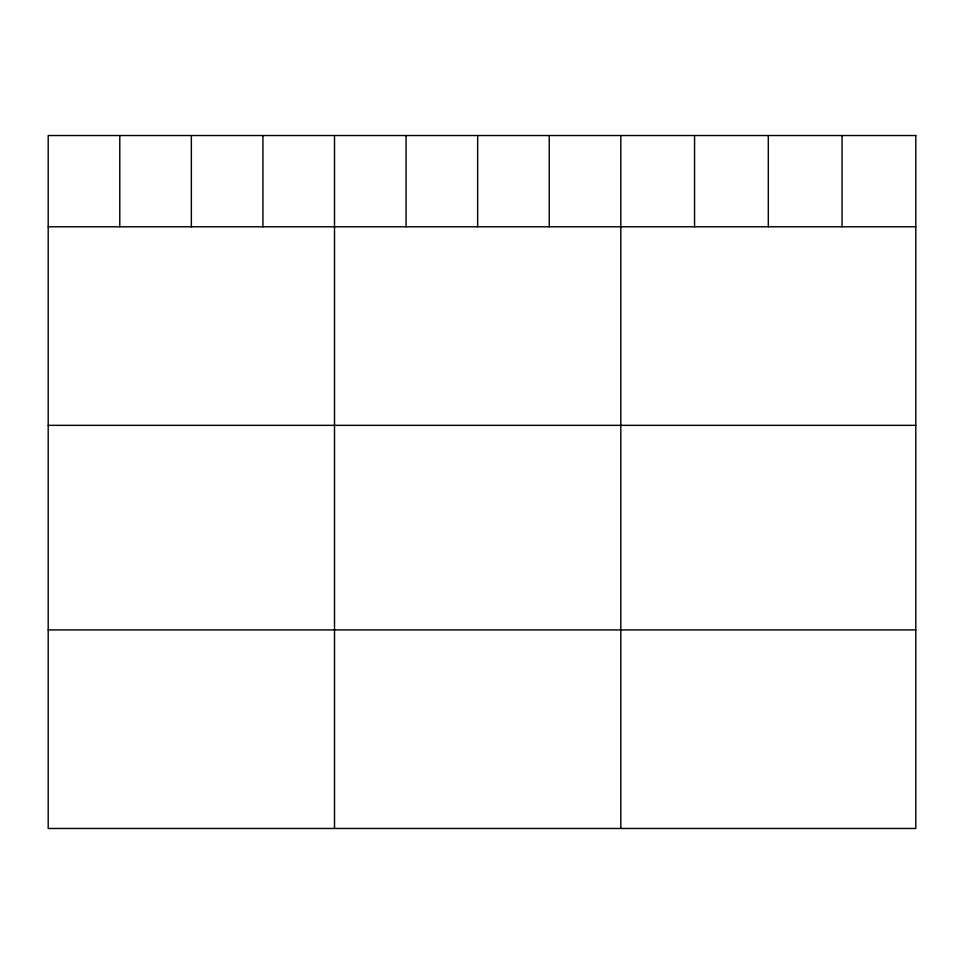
<?xml version="1.0" encoding="UTF-8"?>
<svg xmlns="http://www.w3.org/2000/svg" width="964" height="964" viewBox="0 0 964 964"><rect width="100%" height="100%" fill="white"/><g stroke="black" fill="none" stroke-linecap="round" stroke-linejoin="round"><path stroke-width="1.45" d="M48.2 226.781L915.8 226.781M48.2 425.341L915.8 425.341M48.2 629.914L915.8 629.914M842.054 135.526L842.054 226.781M768.308 135.526L768.308 226.781M694.562 135.526L694.562 226.781M620.816 135.526L620.816 828.474M549.239 135.526L549.239 226.781M477.662 135.526L477.662 226.781M406.085 135.526L406.085 226.781M334.508 135.526L334.508 828.474M262.931 135.526L262.931 226.781M191.354 135.526L191.354 226.781M119.777 135.526L119.777 226.781M915.8 135.526L48.2 135.526L48.2 828.474L915.8 828.474L915.8 135.526"/></g></svg>
